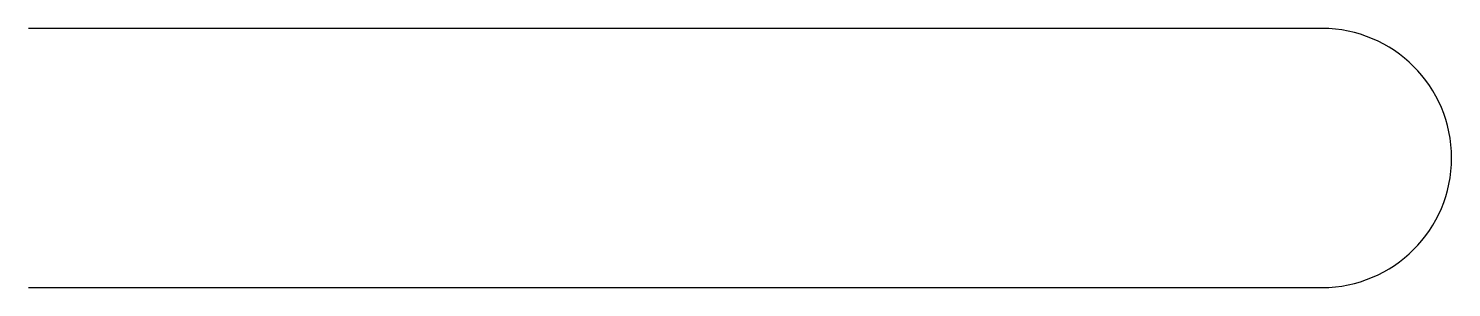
# Model space of a CAD drawing. Extents: x 0 to 110, y 0 to 20.
import ezdxf

# ---------------------------------------------------------------- set-up
doc = ezdxf.new("R2010")
doc.units = 0
doc.layers.get('0').update_dxf_attribs({"linetype": 'CONTINUOUS'})

msp = doc.modelspace()

# ---------------------------------------------------------------- linework, layer by layer
msp.add_lwpolyline([(0, 0), (100, 0, 1), (100, 20), (0, 20)], format="xyb")

doc.saveas('drawing.dxf')
